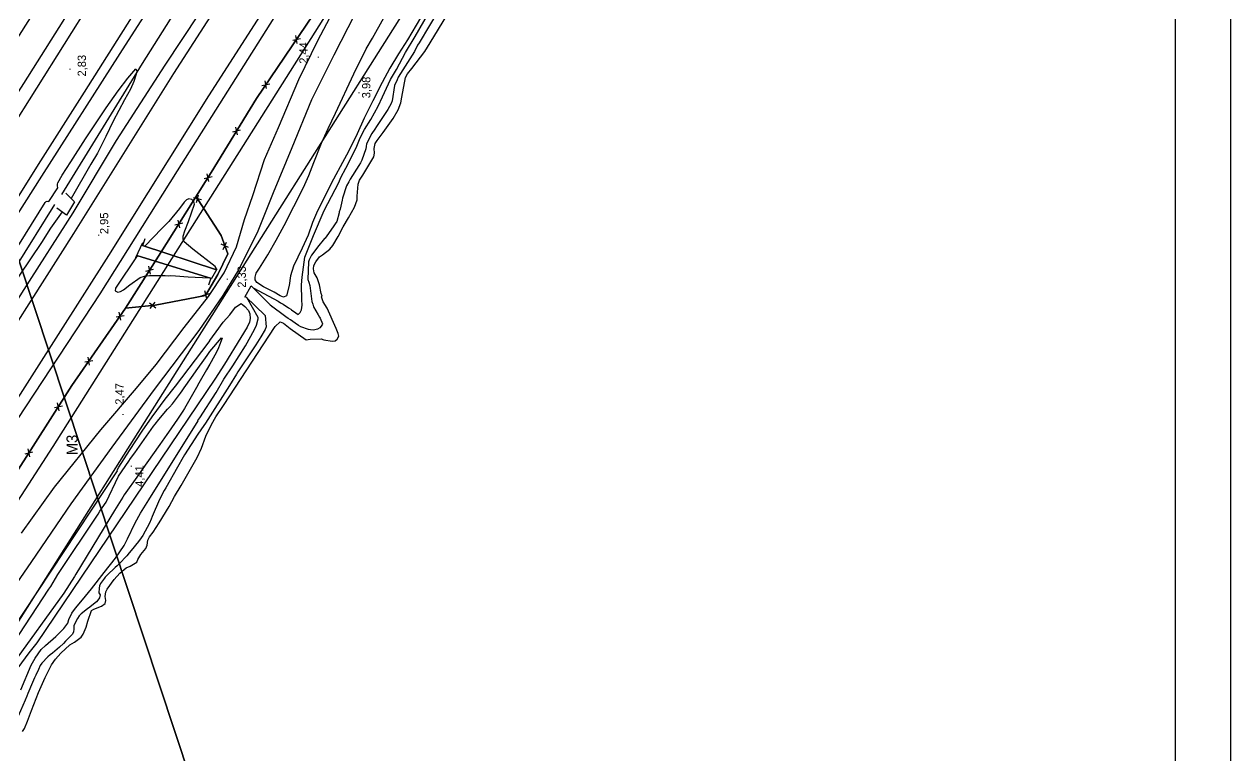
# Model space of a CAD drawing. Extents: x 731654 to 732244, y 4380181 to 4381208.
# Drawn here: x 732025.7 to 732244, y 4380733.3 to 4380865.7 of the extents above; entities that cross this region are included whole.
import ezdxf
from ezdxf.enums import TextEntityAlignment as Align

# ---------------------------------------------------------------- set-up
doc = ezdxf.new("R2010")
doc.units = 0
doc.linetypes.add('DASHED', pattern=[0])
doc.linetypes.add('HIDDEN', pattern=[0])
doc.layers.get('0').update_dxf_attribs({"linetype": 'CONTINUOUS'})
for name, color, linetype in [('1', 7, 'CONTINUOUS'), ('14', 7, 'CONTINUOUS'), ('2', 7, 'CONTINUOUS'), ('24', 7, 'CONTINUOUS'), ('25', 7, 'CONTINUOUS'), ('39', 7, 'CONTINUOUS'), ('40', 7, 'CONTINUOUS'), ('44', 7, 'CONTINUOUS'), ('48', 7, 'CONTINUOUS'), ('8', 7, 'CONTINUOUS'), ('9', 7, 'CONTINUOUS'), ('PATTERN_CLASS', 7, 'CONTINUOUS')]:
    doc.layers.add(name, color=color, linetype=linetype)

msp = doc.modelspace()

# ---------------------------------------------------------------- linework, layer by layer
at = {"layer": '1', "color": 0, "linetype": 'CONTINUOUS'}
for p, q in [((732074.3, 4380862.77), (732075.73, 4380863.05)), ((732075.13, 4380862.18), (732074.88, 4380863.61)), ((732068.73, 4380854.58), (732070.16, 4380854.87)), ((732069.57, 4380853.99), (732069.31, 4380855.42)), ((732064.32, 4380845.63), (732063.99, 4380847.05)), ((732063.46, 4380846.17), (732064.88, 4380846.53)), ((732059.15, 4380837.18), (732058.84, 4380838.6)), ((732058.29, 4380837.74), (732059.71, 4380838.08)), ((732057.8, 4380833.91), (732056.38, 4380834.25)), ((732056.92, 4380833.39), (732057.24, 4380834.81)), ((732053.01, 4380829.37), (732054.43, 4380829.7)), ((732053.86, 4380828.81), (732053.56, 4380830.23)), ((732060.51, 4380821.21), (732046.96, 4380825.69)), ((732047.21, 4380825.61), (732047.63, 4380826.87)), ((732062.7, 4380825.24), (732061.39, 4380825.88)), ((732061.73, 4380824.92), (732062.35, 4380826.24)), ((732046.08, 4380823.82), (732059.61, 4380819.66)), ((732047.72, 4380821), (732049.14, 4380821.33)), ((732048.58, 4380820.44), (732048.27, 4380821.86)), ((732059.47, 4380819.7), (732059.07, 4380818.43)), ((732057.92, 4380816.56), (732059.33, 4380816.94)), ((732058.79, 4380816.03), (732058.44, 4380817.44)), ((732065.77, 4380816.42), (732069.31, 4380812.98)), ((732070.59, 4380814.51), (732066.82, 4380818.35)), ((732048.41, 4380815.25), (732049.55, 4380814.35)), ((732048.5, 4380814.23), (732049.42, 4380815.36)), ((732042.36, 4380812.7), (732043.79, 4380812.98)), ((732043.19, 4380812.11), (732042.94, 4380813.54)), ((732036.72, 4380804.57), (732038.15, 4380804.84)), ((732037.55, 4380803.97), (732037.3, 4380805.4)), ((732032.08, 4380795.75), (732031.78, 4380797.17)), ((732031.23, 4380796.31), (732032.65, 4380796.64)), ((732025.89, 4380787.97), (732027.31, 4380788.3)), ((732026.74, 4380787.41), (732026.44, 4380788.83))]:
    msp.add_line(p, q, dxfattribs=at)
for points in [[(732151.34, 4380982.96), (732141.19, 4380966.77), (732131.4, 4380951.27), (732120.28, 4380934.39), (732109.22, 4380915.32), (732099.71, 4380899.76), (732088.66, 4380883.19), (732078.01, 4380867.33), (732067.74, 4380852.23), (732059.56, 4380838.81), (732050.45, 4380824.37), (732044.05, 4380814.26), (732034.36, 4380800.28), (732023.86, 4380783.87)], [(732023.86, 4380783.87), (732034.36, 4380800.28), (732044.05, 4380814.26), (732050.45, 4380824.37), (732059.56, 4380838.81), (732067.74, 4380852.23), (732078.01, 4380867.33), (732088.66, 4380883.19), (732099.71, 4380899.76), (732109.22, 4380915.32), (732120.28, 4380934.39), (732131.4, 4380951.27), (732141.19, 4380966.77), (732151.34, 4380982.96)], [(732044.05, 4380814.26), (732049.45, 4380814.86), (732058.52, 4380816.59), (732060.74, 4380820.38), (732062.55, 4380824.12), (732061.36, 4380827.46), (732058.27, 4380832.17), (732056.78, 4380834.56)]]:
    msp.add_lwpolyline(points, dxfattribs=at)
at = {"layer": '14', "color": 0, "linetype": 'CONTINUOUS'}
for points in [[(731890.96, 4380638.24), (731900.26, 4380652.67), (731907.87, 4380664.54), (731914.6, 4380675.05), (731922.1, 4380686.82), (731931.47, 4380701.61), (731942.47, 4380718.96), (731954.55, 4380737.94), (731967.28, 4380757.92), (731980.37, 4380778.5), (731993.98, 4380799.96), (732008.28, 4380822.65), (732023.04, 4380846.13), (732038.06, 4380870.07), (732053.73, 4380895), (732070.01, 4380920.85), (732084.74, 4380944.17), (732096.44, 4380962.62), (732108.43, 4380981.63), (732119.86, 4381000)], [(731905.61, 4380624.96), (731921.6, 4380649.1), (731940.17, 4380678.89), (731959.37, 4380708.86), (731981.35, 4380743.53), (731998.42, 4380770.46), (732016.52, 4380799.23), (732034.73, 4380827.82), (732052.79, 4380856.71), (732071.42, 4380885.67), (732086.08, 4380908.4), (732103.85, 4380936.36), (732128.36, 4380974.71), (732143.44, 4381000)], [(731912.51, 4380621.17), (731927.93, 4380645.08), (731946.51, 4380674.88), (731965.69, 4380704.83), (731987.68, 4380739.51), (732004.76, 4380766.46), (732022.86, 4380795.23), (732041.07, 4380823.82), (732059.12, 4380852.69), (732077.73, 4380881.62), (732092.4, 4380904.36), (732110.17, 4380932.33), (732134.74, 4380970.78), (732152.03, 4380999.76), (732152.17, 4381000)], [(732113.42, 4380975.42), (732108.47, 4380967.38), (732103.43, 4380959.42), (732098.05, 4380951.03), (732092.02, 4380941.54), (732085.15, 4380930.67), (732077.43, 4380918.42), (732069.38, 4380905.6), (732061.5, 4380892.92), (732053.51, 4380880.12), (732045.11, 4380866.79), (732036.6, 4380853.38), (732028.27, 4380840.25), (732019.69, 4380826.67), (732010.34, 4380811.85), (732000.1, 4380795.67), (731989.03, 4380778.31), (731977.62, 4380760.46), (731966.26, 4380742.66), (731954.66, 4380724.39), (731942.12, 4380704.58), (731927.2, 4380681.02), (731909.75, 4380653.58), (731896.43, 4380632.86)]]:
    msp.add_lwpolyline(points, dxfattribs=at)
at = {"layer": '2', "color": 0, "linetype": 'CONTINUOUS'}
for p, q in [((732030.19, 4380833.58), (732031.84, 4380836.07)), ((732045.92, 4380823.48), (732047.2, 4380826.19)), ((732060.58, 4380821.33), (732059.61, 4380819.66)), ((732065.65, 4380816.27), (732066.82, 4380818.35))]:
    msp.add_line(p, q, dxfattribs=at)
msp.add_lwpolyline([(732033.27, 4380835.06), (732034.83, 4380833.52), (732033.41, 4380831.13), (732031.66, 4380832.36)], dxfattribs=at)
at = {"layer": '24', "color": 0, "linetype": 'CONTINUOUS'}
for points in [[(732036.04, 4380754.8), (732036.4, 4380755.36), (732036.97, 4380756.6), (732037.24, 4380757.67), (732037.89, 4380759.62), (732038.33, 4380759.86), (732039.71, 4380760.4), (732040.41, 4380760.91), (732040.5, 4380761.41), (732040.4, 4380762.12), (732040.49, 4380763.02), (732040.77, 4380763.48), (732042.02, 4380765.23), (732043.06, 4380766.39), (732044.18, 4380767.35), (732044.88, 4380767.65), (732046.09, 4380768.38), (732046.27, 4380768.85), (732046.84, 4380769.76), (732047.72, 4380770.8), (732047.98, 4380771.44), (732048.09, 4380772.32), (732048.41, 4380772.96), (732049.04, 4380773.78), (732050.14, 4380775.44), (732051.98, 4380778.4), (732052.92, 4380780.21), (732054.13, 4380782.23), (732057.01, 4380787.27), (732057.78, 4380788.96), (732058.62, 4380791.14), (732059.59, 4380793.26), (732060.41, 4380794.62), (732061.81, 4380796.67), (732071.16, 4380810.98), (732072.04, 4380811.82), (732072.63, 4380811.55), (732073.86, 4380810.62), (732076.72, 4380808.57), (732077.46, 4380808.66), (732079.43, 4380808.73), (732079.92, 4380808.59), (732081.47, 4380808.35), (732081.97, 4380808.39), (732082.36, 4380808.71), (732082.63, 4380809.23), (732082.54, 4380809.73), (732082.16, 4380810.64), (732080.54, 4380814.29), (732079.82, 4380815.42), (732079.51, 4380816.32), (732079.6, 4380816.46), (732079.61, 4380816.48), (732079.46, 4380816.96), (732079.16, 4380818.52), (732078.72, 4380819.79), (732078.19, 4380820.67), (732078.04, 4380821.38), (732078.14, 4380822), (732078.48, 4380822.69), (732079.16, 4380823.59), (732079.7, 4380823.92), (732081.04, 4380824.98), (732081.54, 4380825.65), (732082.51, 4380827.23), (732083.42, 4380829.02), (732084.41, 4380830.6), (732085.48, 4380832.58), (732085.97, 4380833.9), (732085.97, 4380834.56), (732086.12, 4380836.69), (732086.39, 4380837.41), (732086.96, 4380838.32), (732088.95, 4380841.63), (732089.09, 4380842.3), (732089.06, 4380843.19), (732089.25, 4380844.05), (732089.61, 4380844.64), (732090.68, 4380846.05), (732092.47, 4380848.58), (732093.39, 4380850.17), (732093.87, 4380851.41), (732094.04, 4380852.42), (732094.72, 4380856.03), (732095.07, 4380856.66), (732095.83, 4380857.62), (732098.18, 4380860.69), (732099.18, 4380862.29), (732104.52, 4380871.12)], [(732025.43, 4380737.76), (732025.77, 4380738.3), (732026.36, 4380739.6), (732027.07, 4380741.54), (732028.34, 4380744.77), (732029.53, 4380747.5), (732030.67, 4380749.79), (732031.41, 4380750.83), (732032.38, 4380751.87), (732034.01, 4380753.4), (732034.83, 4380753.88), (732036.04, 4380754.8)]]:
    msp.add_lwpolyline(points, dxfattribs=at)
at = {"layer": '25', "color": 0, "linetype": 'HIDDEN'}
for points in [[(732135.94, 4381000), (732132.9, 4380994.81), (732115.58, 4380967.01), (732102.83, 4380946.26), (732081.51, 4380912.21), (732063.44, 4380884.46), (732047.05, 4380858.54), (732032.49, 4380834.85)], [(732031.23, 4380833.06), (732024.15, 4380821.71), (732009.18, 4380797.83), (731992.48, 4380772.08), (731969.32, 4380735.83), (731951.64, 4380706.77), (731925.89, 4380667.09), (731902.8, 4380630.78), (731900.64, 4380627.34)]]:
    msp.add_lwpolyline(points, dxfattribs=at)
at = {"layer": '39', "color": 0, "linetype": 'CONTINUOUS'}
msp.add_lwpolyline([(732138.29, 4380958.72), (732084.2, 4380873.63), (732030.91, 4380789.25), (731976.5, 4380705.14), (731922.83, 4380620.78), (731869.45, 4380536.25), (731815.74, 4380451.33), (731762.28, 4380366.57), (731709.68, 4380281.67), (731700, 4380266.52)], dxfattribs=at)
at = {"layer": '40', "color": 0, "linetype": 'CONTINUOUS'}
msp.add_lwpolyline([(732168.46, 4380994.14), (732149.24, 4380954.55), (731700, 4380244.54)], dxfattribs=at)
at = {"layer": '44', "color": 0, "linetype": 'CONTINUOUS'}
for points in [[(732067.26, 4380817.9), (732071.7, 4380815.58), (732072.12, 4380815.28), (732072.57, 4380815.03), (732073.53, 4380814.38), (732073.94, 4380814.09), (732074.11, 4380813.96), (732074.87, 4380813.44), (732075.28, 4380813.15), (732075.66, 4380813.48), (732075.88, 4380814), (732076, 4380814.83), (732075.93, 4380815.81), (732075.87, 4380818.48), (732076.03, 4380819.88), (732076.52, 4380823.53), (732076.86, 4380824.44), (732078.09, 4380827.46), (732080, 4380831.94), (732082.67, 4380837.01), (732083.04, 4380837.89), (732083.93, 4380839.59), (732085.78, 4380843.28), (732086.51, 4380845.1), (732087.31, 4380846.63), (732088.41, 4380848.4), (732089.79, 4380850.84), (732090.52, 4380852.48), (732092.01, 4380855.63), (732093.05, 4380857.44), (732094.71, 4380860.53), (732096.43, 4380863.44), (732121.17, 4380906.29)], [(732097.44, 4380866.8), (732095.08, 4380862.82), (732093.46, 4380860.3), (732091.89, 4380857.67), (732090.5, 4380855.12), (732088.78, 4380851.81), (732087.22, 4380848.64), (732085.94, 4380845.81), (732084.41, 4380842.62), (732083.3, 4380840.65), (732081.7, 4380837.63), (732078.78, 4380831.87), (732077.9, 4380829.8), (732077.08, 4380827.52), (732076.02, 4380825.17), (732074.44, 4380821.88), (732073.92, 4380820.11), (732073.69, 4380818.38), (732073.19, 4380816.51), (732072.62, 4380816.29), (732072.04, 4380816.52), (732070.96, 4380817.17), (732069.04, 4380818.12), (732067.81, 4380818.94), (732067.49, 4380819.42), (732067.49, 4380819.92), (732067.72, 4380820.59), (732068.27, 4380821.55), (732069.78, 4380823.94), (732071.33, 4380826.61), (732072.74, 4380829.23), (732076.27, 4380836.11), (732077.23, 4380838.28), (732078.13, 4380840.64), (732079.53, 4380844.12), (732080.73, 4380846.8), (732082.07, 4380849.54), (732085.39, 4380856.65), (732087.6, 4380861.17), (732088.71, 4380863.1), (732106.59, 4380895.17)], [(732100.91, 4380868.57), (732097.15, 4380862.27), (732096.9, 4380861.83), (732096.32, 4380860.73), (732093.4, 4380856.05), (732093.17, 4380855.6), (732092.73, 4380854.55), (732092.29, 4380851.78), (732092.11, 4380851.31), (732091.54, 4380850.23), (732089.47, 4380847.12), (732089.17, 4380846.69), (732088.62, 4380845.88), (732087.67, 4380844.01), (732087.6, 4380843.51), (732087.55, 4380843.09), (732086.8, 4380841.03), (732086.55, 4380840.59), (732086.26, 4380840.12), (732084.68, 4380837.6), (732084.44, 4380837.13), (732084.05, 4380836.39), (732083.3, 4380834.16), (732083.28, 4380833.81)], [(732031.84, 4380836.07), (732031.77, 4380836.41), (732031.77, 4380836.69), (732031.84, 4380836.94), (732032.63, 4380838.33), (732034.15, 4380840.78), (732036.81, 4380844.9), (732040.58, 4380850.52), (732042.74, 4380853.62), (732044.46, 4380855.89), (732045.95, 4380857.6), (732046.09, 4380857.12), (732046, 4380856.6), (732045.58, 4380855.3), (732044.94, 4380853.91), (732043.89, 4380851.98), (732041.84, 4380848.08), (732040.52, 4380845.33), (732038.98, 4380842.33), (732037.8, 4380840.35), (732034.23, 4380834.11)], [(732060.63, 4380821.29), (732060.55, 4380821.36), (732060.49, 4380821.53), (732060.27, 4380821.81), (732056.25, 4380824.94), (732054.67, 4380826.28), (732054.49, 4380826.76), (732054.52, 4380827.33), (732054.78, 4380828.25), (732055.44, 4380829.96), (732056.55, 4380833.11), (732056.45, 4380833.6), (732056.07, 4380833.92), (732055.54, 4380834.08), (732055.07, 4380833.89), (732054.66, 4380833.46), (732053.8, 4380832.32), (732051.89, 4380829.94), (732050.66, 4380828.67), (732047.53, 4380825.5)], [(732032.6, 4380831.7), (732030.52, 4380828.73), (732028.84, 4380826.14), (731994.88, 4380775.75), (731994.65, 4380776.19), (731994.75, 4380776.69), (731995.14, 4380777.53), (731996.3, 4380779.71), (731997.91, 4380782.54), (731999.55, 4380785.21), (732001.54, 4380788.59), (732007.13, 4380797.71), (732008.87, 4380800.35), (732011.07, 4380803.82), (732029.53, 4380833.42), (732029.71, 4380833.58), (732029.88, 4380833.63), (732030.19, 4380833.58)], [(732083.28, 4380833.81), (732082.87, 4380832.19), (732082.72, 4380831.69), (732082.69, 4380831.52), (732082.29, 4380829.98), (732082, 4380829.55), (732081.6, 4380828.98), (732080.47, 4380827.37), (732080.15, 4380826.96), (732080.06, 4380826.87), (732078.79, 4380825.34), (732078.48, 4380824.92), (732077.72, 4380823.88), (732077.56, 4380823.64), (732077.27, 4380823.03), (732077.19, 4380822.69), (732077.06, 4380819.48), (732077.21, 4380819.01), (732077.38, 4380818.36), (732077.79, 4380815.51), (732077.92, 4380815.01), (732078.08, 4380814.51), (732078.89, 4380813.1), (732079.16, 4380812.66), (732079.27, 4380812.48), (732079.67, 4380811.48), (732079.63, 4380811.27), (732079.2, 4380810.71), (732078.81, 4380810.5), (732078.04, 4380810.3), (732077.54, 4380810.35), (732077.14, 4380810.46), (732075.78, 4380810.94), (732075.33, 4380811.17), (732074.76, 4380811.55), (732073.88, 4380812.15), (732073.47, 4380812.44), (732073.05, 4380812.73), (732070.24, 4380814.86)], [(732046.18, 4380823.78), (732042.28, 4380817.92), (732042.21, 4380817.4), (732042.68, 4380817.21), (732043.18, 4380817.29), (732043.71, 4380817.61), (732044.84, 4380818.51), (732046.74, 4380819.83), (732047.51, 4380820.1), (732048.41, 4380820.19), (732050.14, 4380820.19), (732050.64, 4380820.17), (732051.25, 4380820.17), (732051.76, 4380820.16), (732052.27, 4380820.17), (732053.12, 4380820.16), (732055.39, 4380819.98), (732059.25, 4380819.77)], [(731960.55, 4380660.86), (732042.59, 4380784.89), (732042.53, 4380785.01), (732042.88, 4380785.54), (732044.76, 4380788.53), (732047.06, 4380792.04), (732048.9, 4380794.66), (732051.22, 4380797.83), (732053.09, 4380800.21), (732056.72, 4380804.94), (732059.04, 4380807.98), (732059.34, 4380808.39), (732059.34, 4380808.42), (732060.93, 4380810.66), (732061.24, 4380811.07), (732061.73, 4380811.73), (732062.91, 4380813.07), (732063.96, 4380814.46), (732063.96, 4380814.46), (732065, 4380815.12), (732065.27, 4380814.92), (732065.67, 4380814.62), (732066.33, 4380813.86), (732066.55, 4380813.26), (732066.63, 4380812.41), (732066.47, 4380811.73), (732066.05, 4380810.88), (732064.95, 4380809), (732061.99, 4380804.14), (732060.22, 4380801.42), (732028.02, 4380753.78), (732026.58, 4380751.98), (732022.4, 4380746.31)], [(732025.13, 4380745.25), (732027, 4380749.71), (732027.74, 4380751), (732028.82, 4380752.54), (732029.59, 4380753.28), (732031.46, 4380754.89), (732032.9, 4380756.34), (732033.61, 4380757.34), (732033.81, 4380758.01), (732034.35, 4380759.13), (732035.02, 4380760.05), (732036.3, 4380761.53), (732037.88, 4380763.56), (732040.23, 4380766.46), (732042.24, 4380769.1), (732043.83, 4380771.38), (732044.44, 4380772.59), (732045.79, 4380775.48), (732046.77, 4380777.21), (732048.29, 4380779.65), (732057.18, 4380793.91), (732057.17, 4380793.98), (732057.48, 4380794.44), (732060.45, 4380799.02), (732061.87, 4380801.42), (732063.45, 4380803.89), (732065.77, 4380807.5), (732067.41, 4380810.42), (732067.76, 4380811.21), (732068.07, 4380812.39), (732068.03, 4380812.58), (732065.98, 4380816.22)], [(732069.31, 4380812.98), (732069.52, 4380810.92), (732069.32, 4380810.46), (732068.52, 4380809.08), (732067.65, 4380807.67), (732064.4, 4380802.76), (732064.12, 4380802.34), (732062.86, 4380800.32), (732058.55, 4380793.52), (732058.25, 4380793.09), (732057.16, 4380791.51), (732054.76, 4380787.78), (732054.5, 4380787.35), (732053.45, 4380785.54), (732051.35, 4380781.78), (732051.08, 4380781.33), (732050.2, 4380779.71), (732048.88, 4380776.6), (732048.7, 4380776.11), (732048.4, 4380775.4), (732047.19, 4380773.16), (732046.9, 4380772.75), (732046.44, 4380772.08), (732045.06, 4380770.44), (732044.71, 4380770.04), (732044.3, 4380769.51), (732042.92, 4380768.06), (732042.55, 4380767.71), (732042.21, 4380767.4), (732040.75, 4380765.98), (732040.4, 4380765.62), (732040.29, 4380765.48), (732039.55, 4380764.52), (732039.37, 4380764.05), (732039.28, 4380763.64), (732039.23, 4380762.8), (732039.46, 4380762.44), (732039.35, 4380761.88), (732039.05, 4380761.46), (732038.8, 4380761.21), (732037.99, 4380760.52), (732037.58, 4380760.21), (732037.18, 4380759.94), (732036.02, 4380759.04), (732035.68, 4380758.65), (732035.35, 4380758.19), (732034.69, 4380756.9), (732034.72, 4380756.4), (732034.72, 4380756.3), (732034.68, 4380755.67), (732034.4, 4380755.25), (732034.31, 4380755.13), (732033.19, 4380754.05), (732032.85, 4380753.67), (732032.11, 4380753.01), (732030.84, 4380751.92), (732030.45, 4380751.59), (732030.04, 4380751.26), (732028.95, 4380750.09), (732028.65, 4380749.67), (732028.3, 4380748.96), (732027.82, 4380747.94), (732027.59, 4380747.46), (732027.22, 4380746.58), (732026.4, 4380744.62), (732026.2, 4380744.13), (732025.94, 4380743.42), (732024.65, 4380740.48)], [(732042.77, 4380783.88), (732044.67, 4380786.64), (732044.98, 4380787.08), (732045.72, 4380788.13), (732049.1, 4380792.94), (732049.45, 4380793.32), (732050.08, 4380794.13), (732051.67, 4380796.02), (732052.02, 4380796.4), (732052.54, 4380796.98), (732054.02, 4380798.92), (732054.33, 4380799.37), (732054.7, 4380799.89), (732056.01, 4380801.75), (732056.32, 4380802.19), (732056.86, 4380802.96), (732058.51, 4380805.3), (732058.82, 4380805.73), (732059.33, 4380806.44), (732061.44, 4380808.92), (732061.57, 4380808.88), (732061.09, 4380807.59), (732060.89, 4380807.13), (732060.58, 4380806.44), (732059.56, 4380804.61), (732059.29, 4380804.15), (732058.74, 4380803.16), (732057.59, 4380801.17), (732057.35, 4380800.73), (732056.93, 4380799.92), (732054.73, 4380796.15), (732054.44, 4380795.69), (732053.48, 4380794.23), (732051.83, 4380791.87), (732051.53, 4380791.44), (732050.27, 4380789.66), (732047.93, 4380786.34), (732047.64, 4380785.92), (732046.39, 4380784.15), (732043.83, 4380780.52), (732043.55, 4380780.1), (732042.05, 4380777.71), (732035.08, 4380766.19), (732034.81, 4380765.75), (732032.89, 4380762.77), (732023.68, 4380749.94)], [(732020.56, 4380748.81), (732030.21, 4380763.46), (732030.53, 4380763.94), (732031.81, 4380766.1), (732039.1, 4380777.02), (732039.43, 4380777.55), (732040.54, 4380779.21), (732042.77, 4380783.88)]]:
    msp.add_lwpolyline(points, dxfattribs=at)
at = {"layer": '8', "color": 0, "linetype": 'CONTINUOUS'}
for points in [[(731887.61, 4380645.52), (731895.37, 4380657.75), (731916.39, 4380691.01), (731943.97, 4380735.02), (731970.71, 4380776.8), (731995.1, 4380815.66), (732010.35, 4380840.76), (732024.91, 4380863.69), (732039.92, 4380887.44), (732059.56, 4380918.4), (732077.12, 4380945.64), (732094.4, 4380972.34), (732111.37, 4381000)], [(732085.55, 4380867.44), (732081.72, 4380860.05), (732077.7, 4380851.94), (732074.15, 4380843.26), (732070.79, 4380835.15), (732067.87, 4380827.92), (732064.49, 4380821.21), (732061.68, 4380816.59), (732057.32, 4380810.28), (732049.27, 4380799.57), (732041.61, 4380789.17), (732034.17, 4380778.91), (732027.08, 4380768.46), (732018.7, 4380756.38)]]:
    msp.add_lwpolyline(points, dxfattribs=at)
at = {"layer": '8', "color": 0, "linetype": 'DASHED'}
msp.add_lwpolyline([(732025.25, 4380773.61), (732031.21, 4380781.91), (732039.57, 4380792.29), (732046.05, 4380799.8), (732049.6, 4380804.08), (732054.67, 4380810.77), (732059.08, 4380816.4), (732061.92, 4380820.65), (732064.12, 4380825.38), (732065.59, 4380830.32), (732067.07, 4380834.65), (732069.23, 4380841.17), (732071.73, 4380846.96), (732075.4, 4380855.65), (732078.83, 4380862.67), (732082.73, 4380869.96)], dxfattribs=at)
at = {"layer": '9', "color": 0, "linetype": 'HIDDEN'}
for points in [[(731888.86, 4380639.81), (731900.64, 4380658.71), (731913.91, 4380680.3), (731930.35, 4380706.33), (731946.23, 4380730.89), (731959.2, 4380750.67), (731970.71, 4380768.46), (731981.14, 4380785.23), (732001.12, 4380816.85), (732025.7, 4380854.89), (732042.7, 4380881.91), (732058.67, 4380908.02), (732077.49, 4380936.98), (732093.38, 4380962.37), (732110.62, 4380990), (732116.73, 4381000)], [(732130.91, 4381000), (732127.4, 4380994.48), (732116.31, 4380976.55), (732104.4, 4380957.62), (732093.15, 4380939.6), (732082.19, 4380921.98), (732070.11, 4380903.11), (732057.55, 4380883.01), (732043.02, 4380860.34), (732028.84, 4380838.14), (732010.28, 4380808.96), (731997.6, 4380788.94), (731983.68, 4380766.73), (731970.23, 4380745.57), (731951.15, 4380715.12), (731934.47, 4380689.37), (731918.98, 4380664.77), (731913.28, 4380655.79), (731898.97, 4380633.23)], [(732155.09, 4381000), (732143.69, 4380981.19), (732132.76, 4380963.15), (732121.11, 4380944.59), (732107.28, 4380922.65), (732087.25, 4380891.91), (732071.63, 4380867.92), (732053.42, 4380839.11), (732039.42, 4380816.86), (732021.6, 4380789.76), (732009.12, 4380769.76), (731993.42, 4380744.73), (731982.13, 4380726.16), (731969.16, 4380705.36), (731958.16, 4380688.52), (731946.86, 4380670.71), (731935.73, 4380652.69), (731923.73, 4380633.31), (731914.56, 4380618.69)], [(731904.28, 4380625.85), (731912.93, 4380639.65), (731922.69, 4380655.48), (731931.08, 4380668.04), (731941, 4380683.09), (731952.53, 4380701.36), (731961.44, 4380715.78), (731972.31, 4380733.92), (731985.32, 4380754.59), (731993.93, 4380767.87), (732004.45, 4380784.41), (732016.99, 4380803.92), (732025.73, 4380817.64), (732034.62, 4380831.54), (732042.46, 4380844.61), (732051.23, 4380858.21), (732057.4, 4380867.54), (732067.46, 4380883.19), (732079.42, 4380901.87), (732091.99, 4380922.14), (732099.87, 4380934.84), (732106.17, 4380944.42), (732118.07, 4380963.88), (732125.76, 4380976.16)]]:
    msp.add_lwpolyline(points, dxfattribs=at)
at = {"layer": 'PATTERN_CLASS', "color": 0, "linetype": 'CONTINUOUS'}
for p, q in [((732046.96, 4380825.69), (732060.51, 4380821.21)), ((732059.61, 4380819.66), (732046.08, 4380823.82)), ((732069.31, 4380812.98), (732065.77, 4380816.42)), ((732066.82, 4380818.35), (732070.59, 4380814.51))]:
    msp.add_line(p, q, dxfattribs=at)
for points in [[(732151.34, 4380982.96), (732141.19, 4380966.77), (732131.4, 4380951.27), (732120.28, 4380934.39), (732109.22, 4380915.32), (732099.71, 4380899.76), (732088.66, 4380883.19), (732078.01, 4380867.33), (732067.74, 4380852.23), (732059.56, 4380838.81), (732050.45, 4380824.37), (732044.05, 4380814.26), (732034.36, 4380800.28), (732023.86, 4380783.87)], [(732056.78, 4380834.56), (732058.27, 4380832.17), (732061.36, 4380827.46), (732062.55, 4380824.12), (732060.74, 4380820.38), (732058.52, 4380816.59), (732049.45, 4380814.86), (732044.05, 4380814.26)]]:
    msp.add_lwpolyline(points, dxfattribs=at)

# ---------------------------------------------------------------- texts
at = {"layer": '39', "color": 0, "linetype": 'CONTINUOUS'}
msp.add_text('M3   ', height=2, rotation=90, dxfattribs=at).set_placement((732034.39, 4380790.66), align=Align.MIDDLE)
at = {"layer": '48', "color": 0, "linetype": 'CONTINUOUS'}
for s, p in [(' 2,44', (732077.01, 4380857.93)), (' 2,83', (732036.91, 4380855.63)), ('.', (732079.08, 4380859.42)), ('.', (732034.15, 4380857.23)), (' 3,98', (732088.35, 4380851.69)), ('.', (732086.4, 4380852.94)), (' 2,95', (732040.94, 4380827.12)), ('.', (732039.33, 4380827.23)), (' 2,33', (732065.83, 4380817.43)), ('.', (732062.6, 4380819.26)), (' 2,47', (732043.72, 4380796.27)), ('.', (732043.72, 4380794.77)), ('.', (732045.24, 4380785.44)), (' 4,41', (732047.31, 4380781.43))]:
    msp.add_text(s, height=1.5, rotation=90, dxfattribs=at).set_placement(p)

# ---------------------------------------------------------------- meshes
at = {"color": 0, "linetype": 'CONTINUOUS'}
mesh = msp.add_polyface(dxfattribs=at)
corners = [(731962.5, 4380181), (731654.5, 4381207.5), (732244, 4380181), (732244, 4381207.5), (731654.5, 4380181)]
mesh.append_faces([[corners[k] for k in face] for face in [(0, 1, 4), (1, 0, 2, 3)]], dxfattribs={"vtx0": -1, "color": 0})
mesh = msp.add_polyface(dxfattribs=at)
corners = [(732234, 4380191), (731962.5, 4381011), (731962.5, 4380191), (731664.5, 4381011), (732234, 4381011), (731664.5, 4380191)]
mesh.append_faces([[corners[k] for k in face] for face in [(1, 0, 4), (2, 3, 5)]], dxfattribs={"vtx0": -1, "color": 0})
mesh.append_faces([[corners[k] for k in face] for face in [(0, 1, 3, 2)]], dxfattribs={"vtx0": -1, "vtx2": -1, "color": 0})

doc.saveas('drawing.dxf')
